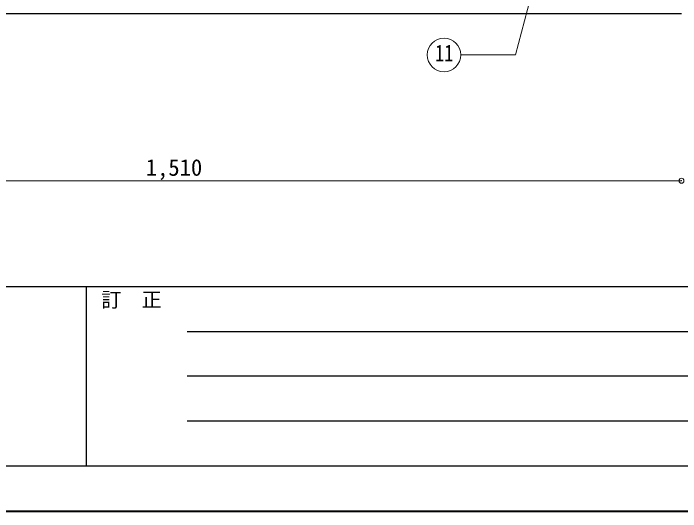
# Model space of a CAD drawing. Units: millimetres at full size, sheet at 1:15; details may follow other scales. Extents: x -3171 to 2904, y -2098 to 2117.
# Drawn here: x -1933 to -940, y -2098 to -1356 of the extents above; entities that cross this region are included whole.
import ezdxf
from ezdxf.enums import TextEntityAlignment as Align

# ---------------------------------------------------------------- set-up
doc = ezdxf.new("R2010")
doc.units = ezdxf.units.MM
doc.header["$LTSCALE"] = 15
doc.header["$PDMODE"] = 32
doc.header["$PDSIZE"] = 7.5
doc.layers.add('0-6_補助線', color=4, linetype='Continuous', lineweight=9)
doc.styles.add('ＭＳ ゴシック', font='')
doc.styles.get('ＭＳ ゴシック').set_extended_font_data('MS Gothic')

msp = doc.modelspace()

# ---------------------------------------------------------------- linework, layer by layer
at = {"layer": '0-6_補助線', "color": 7, "lineweight": 18}
for p, q in [((-1102.25, -1107.4), (-1185.52, -1418.15)), ((-1185.52, -1418.15), (-1266.72, -1418.15))]:
    msp.add_line(p, q, dxfattribs=at)
at = {"layer": '0-6_補助線', "color": 5, "lineweight": 25}
msp.add_line((-938.38, -1357.05), (-2448.38, -1357.05), dxfattribs=at)
at = {"layer": '0-6_補助線'}
msp.add_line((-2448.38, -1605.45), (-938.38, -1605.45), dxfattribs=at)
at = {"layer": '0-6_補助線', "color": 6, "lineweight": 25}
for p, q in [((-3103.38, -1762.6), (2836.62, -1762.6)), ((-1824.1, -1762.6), (-1824.1, -2030.45)), ((-1674.1, -1829.56), (-281.24, -1829.56)), ((-281.24, -1896.53), (-1674.1, -1896.53)), ((-281.24, -1963.49), (-1674.1, -1963.49)), ((2836.62, -2030.45), (-3103.38, -2030.45))]:
    msp.add_line(p, q, dxfattribs=at)
at = {"layer": '0-6_補助線', "color": 1, "lineweight": 40}
msp.add_line((2904.12, -2097.95), (-3170.88, -2097.95), dxfattribs=at)
at = {"layer": '0-6_補助線', "color": 7, "lineweight": 18}
msp.add_circle((-1291.72, -1418.15), 25, dxfattribs=at)
at = {"layer": '0-6_補助線', "color": 1}
msp.add_point((-938.38, -1605.45), dxfattribs=at)

# ---------------------------------------------------------------- texts
at = {"layer": '0-6_補助線', "color": 7, "style": 'ＭＳ ゴシック', "width": 0.8}
msp.add_text('11', height=24.74, dxfattribs=at).set_placement((-1304.84, -1435.03), align=Align.BOTTOM_LEFT)
at = {"layer": '0-6_補助線', "color": 7, "style": 'ＭＳ ゴシック'}
for s, height, p in [('1,510', 24.74, (-1735.57, -1605.45)), ('訂\u3000正', 21.99, (-1801.6, -1800.1))]:
    msp.add_text(s, height=height, dxfattribs=at).set_placement(p, align=Align.BOTTOM_LEFT)

doc.saveas('drawing.dxf')
